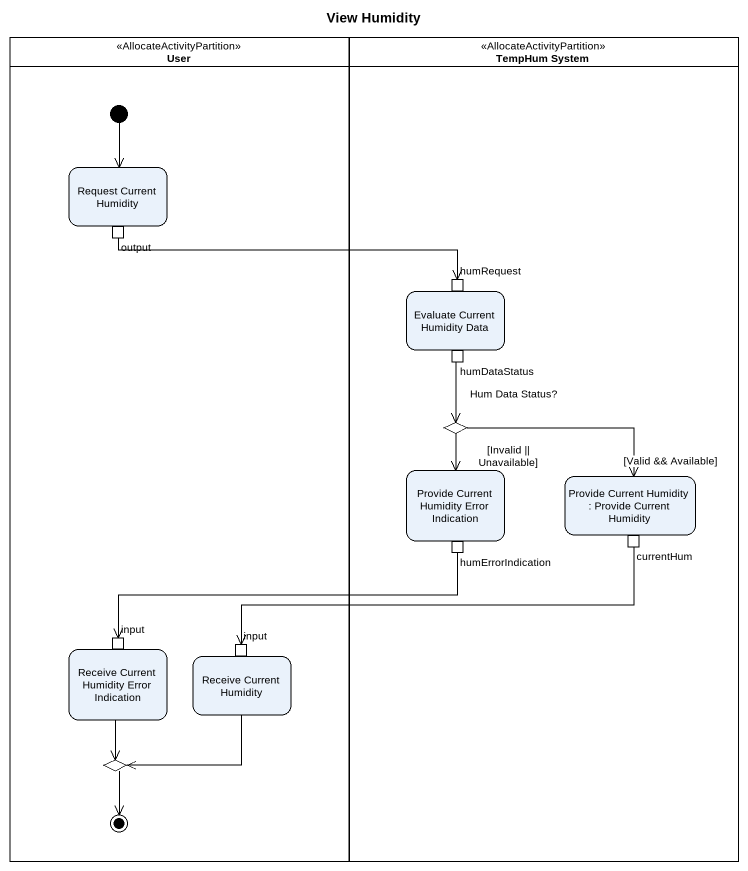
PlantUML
@startuml
title View Humidity
hide empty description
state User <<AllocateActivityPartition>> {
  state "Request Current Humidity" as Request_Current_Humidity {
    state output <<outputPin>>
  }
  state "Receive Current Humidity Error Indication" as Receive_Current_Humidity {
    state input <<inputPin>>
  }
  state "Receive Current Humidity" as Receive_Current_Humidity_2 {
    state "input" as input_2 <<inputPin>>
  }
  state choice1 <<choice>>
  [*] --> Request_Current_Humidity
  choice1 --> [*]
}
state "TempHum System" as TempHum_System <<AllocateActivityPartition>> {
  state "Evaluate Current Humidity Data" as Evaluate_Current_Humidity {
    state humRequest <<inputPin>>
    state humDataStatus <<outputPin>>
  }
  state "Hum Data Status?" as Hum_Data_Status <<choice>>
  state "Provide Current Humidity Error Indication" as Provide_Current_Humidity {
    state humErrorIndication <<outputPin>>
  }
  state "Provide Current Humidity : Provide Current Humidity" as Provide_Current_Humidity_2 {
    state currentHum <<outputPin>>
  }
}
output -right-> humRequest
humDataStatus --> Hum_Data_Status
Hum_Data_Status --> Provide_Current_Humidity : [Invalid || Unavailable]
Hum_Data_Status -right-> Provide_Current_Humidity_2 : [Valid && Available]
humErrorIndication -left-> input
currentHum -left-> input_2
Receive_Current_Humidity --> choice1
Receive_Current_Humidity_2 --> choice1
@enduml
